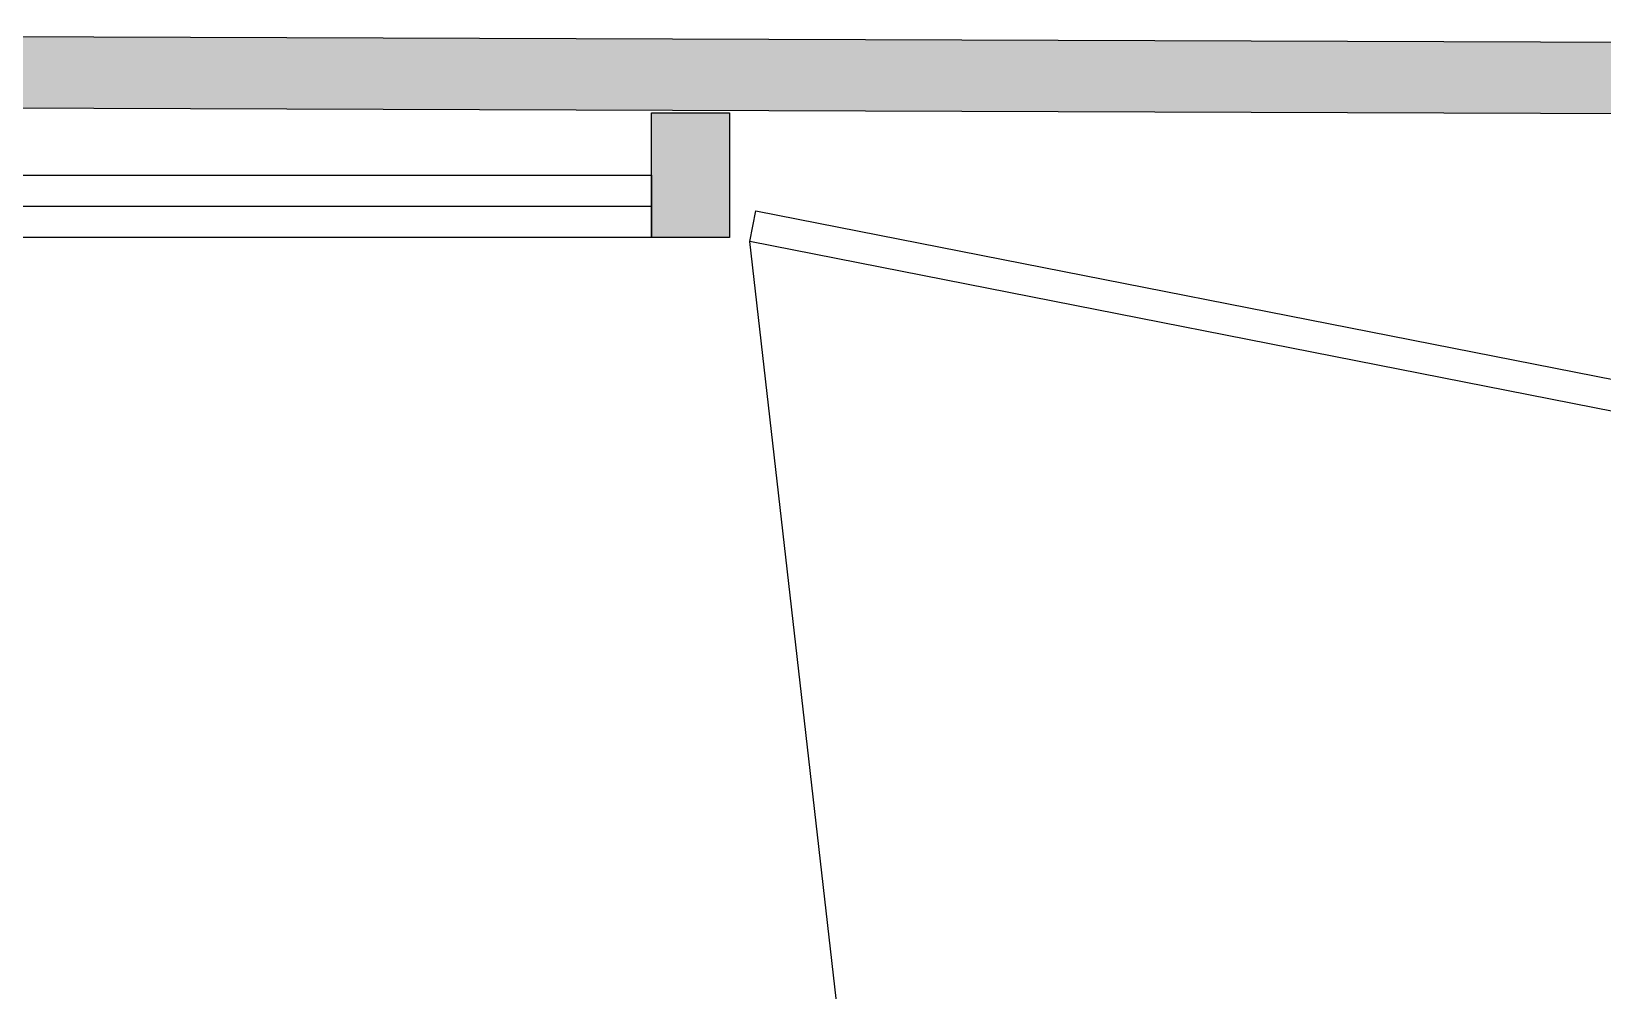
# Model space of a CAD drawing. Header units: metres. Extents: x -1 to 148, y 0 to 108.
# Drawn here: x 37.982 to 40.505, y 49.835 to 51.376 of the extents above; entities that cross this region are included whole.
import ezdxf

# ---------------------------------------------------------------- set-up
doc = ezdxf.new("R2010")
doc.units = ezdxf.units.M
doc.header["$MEASUREMENT"] = 0
for name, color, linetype in [('INNENWAND', 7, 'CONTINUOUS'), ('INNENWAND_FILLING', 7, 'CONTINUOUS'), ('MOEBEL', 6, 'CONTINUOUS'), ('ZUFAHRTEN_WEGE', 8, 'CONTINUOUS')]:
    doc.layers.add(name, color=color, linetype=linetype)

msp = doc.modelspace()

# ---------------------------------------------------------------- hatches: boundary and pattern name
at = {"layer": 'INNENWAND_FILLING'}
h = msp.add_hatch(color=256, dxfattribs=at)
h.paths.add_polyline_path([(42.6381, 48.6913), (42.7531, 48.6913), (42.7531, 51.3509), (35.5045, 51.3761), (35.5041, 51.2611), (42.6381, 51.2363)])
h.paths.add_polyline_path([(42.7531, 47.6813), (42.6381, 47.6813), (42.6381, 44.106), (34.4058, 44.1346), (34.4056, 44.1346), (34.4056, 44.0196), (42.6381, 43.991), (42.6381, 41.5322), (42.7531, 41.5322)])
at = {"layer": 'MOEBEL', "ltscale": 0.2}
h = msp.add_hatch(color=256, dxfattribs=at)
h.dxf.hatch_style = 1
h.paths.add_polyline_path([(38.9776, 51.0452), (39.1026, 51.0452), (39.1026, 51.2452), (38.9776, 51.2452)])

# ---------------------------------------------------------------- linework, layer by layer
at = {"layer": 'INNENWAND'}
for p, q in [((42.7531, 51.3509), (35.5045, 51.3761)), ((42.6381, 51.2363), (35.5041, 51.2611))]:
    msp.add_line(p, q, dxfattribs=at)
at = {"layer": 'MOEBEL', "ltscale": 0.2}
for p, q in [((38.9776, 51.0452), (38.9776, 51.2452)), ((38.9776, 51.2452), (39.1026, 51.2452)), ((39.1026, 51.2452), (39.1026, 51.0452)), ((35.529, 51.145), (38.9776, 51.145)), ((38.9776, 51.145), (38.9776, 51.0452)), ((38.9776, 51.0951), (35.529, 51.0951)), ((39.1351, 51.0387), (39.1447, 51.0878)), ((39.1447, 51.0878), (41.892, 50.5467)), ((38.9776, 51.0452), (35.529, 51.0452)), ((39.1026, 51.0452), (38.9776, 51.0452)), ((41.8823, 50.4976), (39.1351, 51.0387))]:
    msp.add_line(p, q, dxfattribs=at)
at = {"layer": 'ZUFAHRTEN_WEGE'}
msp.add_line((39.6584, 46.4516), (39.1351, 51.0387), dxfattribs=at)

doc.saveas('drawing.dxf')
